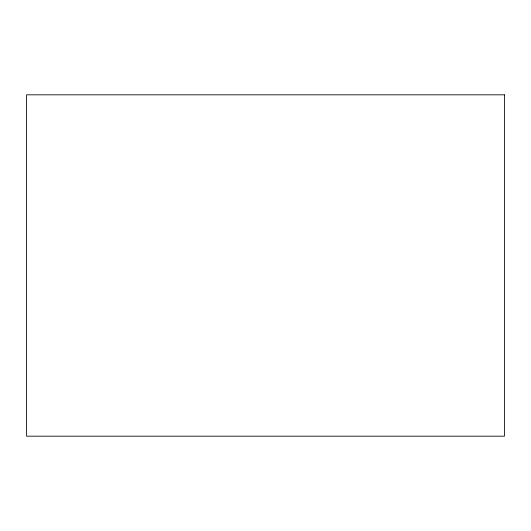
<?xml version="1.0" encoding="UTF-8"?>
<svg xmlns="http://www.w3.org/2000/svg" width="531" height="531" viewBox="0 0 531 531"><rect width="100%" height="100%" fill="white"/><g stroke="black" fill="none" stroke-linecap="round" stroke-linejoin="round"><path stroke-width="0.8" d="M504.45 94.823L26.55 94.823L26.55 436.177L504.45 436.177L504.45 94.823"/></g></svg>
